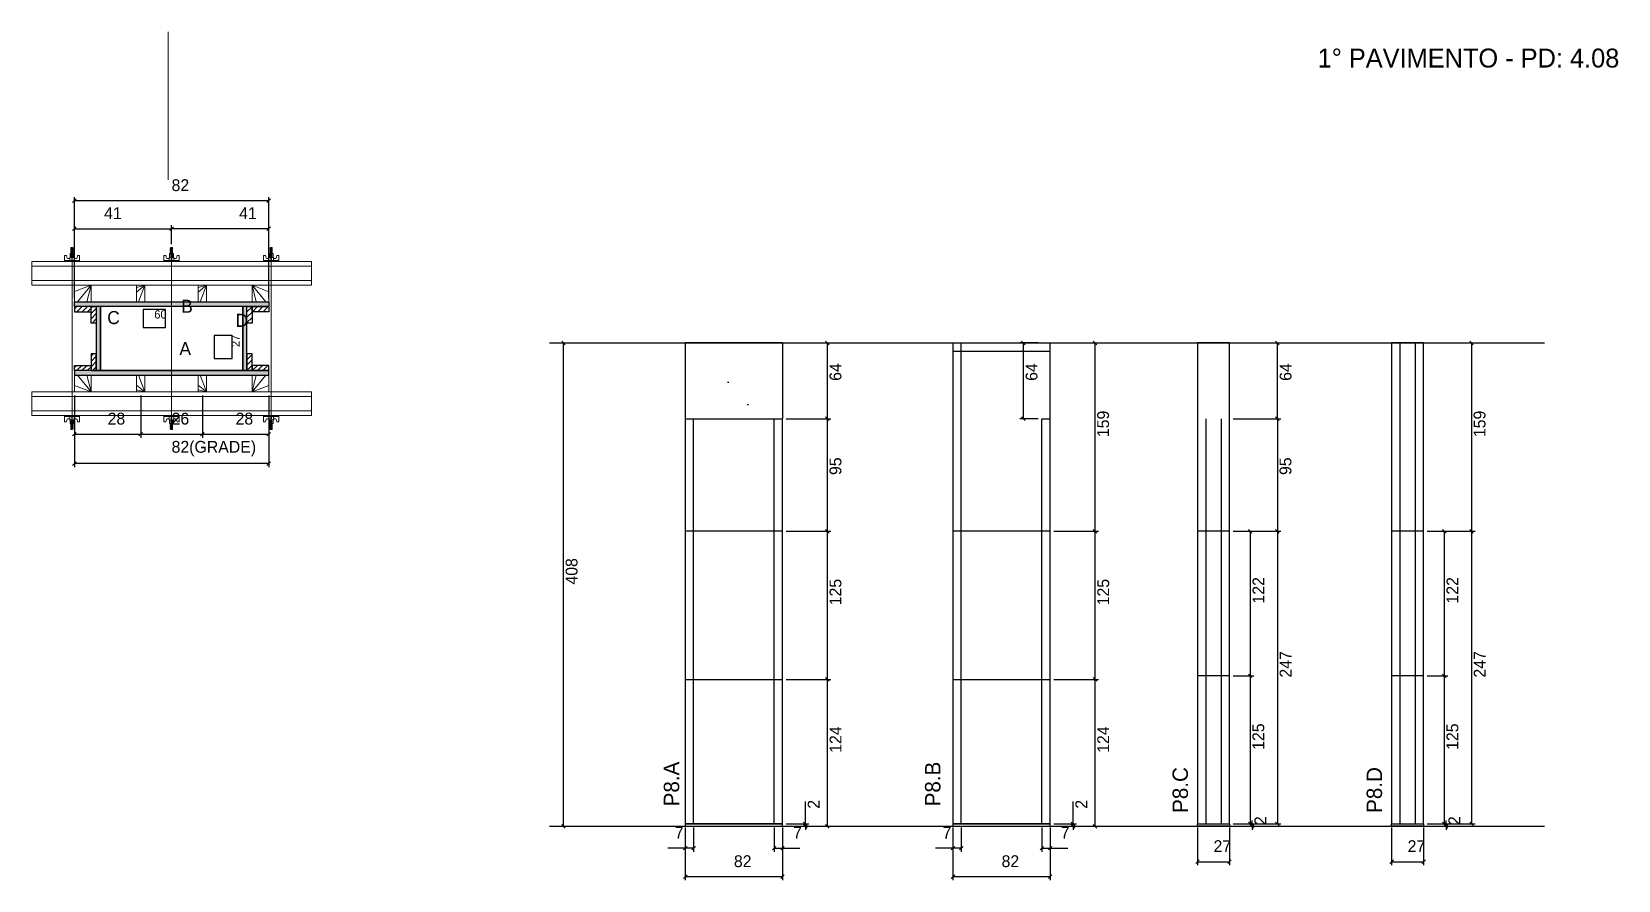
# Model space of a CAD drawing. Header units: metres. Extents: x 3122 to 4461, y 12060 to 12777.
import ezdxf

# ---------------------------------------------------------------- set-up
doc = ezdxf.new("R2010")
doc.units = ezdxf.units.M
for name, color, linetype in [('CHAPA', 7, 'Continuous'), ('COTA', 7, 'Continuous'), ('Hachura', 7, 'Continuous'), ('Madeira', 7, 'Continuous'), ('NOMENCLATURA', 7, 'Continuous'), ('Nível', 7, 'Continuous'), ('Painéis', 7, 'Continuous'), ('Perfil Metálico', 7, 'Continuous'), ('SARR_2.2x7', 7, 'Continuous'), ('SARRAFO', 7, 'Continuous'), ('Texto Seção', 7, 'Continuous'), ('TEXTO_GERAL', 7, 'Continuous')]:
    doc.layers.add(name, color=color, linetype=linetype)

msp = doc.modelspace()

# ---------------------------------------------------------------- hatches: boundary and pattern name
at = {"layer": 'COTA'}
h = msp.add_hatch(dxfattribs=at)
h.set_pattern_fill('AR-CONC')
h.paths.add_polyline_path([(3673.8, 12513.8), (3673.8, 12449.8), (3755.8, 12449.8), (3755.8, 12513.8), (3673.8, 12513.8)])
h = msp.add_hatch(dxfattribs=at)
h.set_pattern_fill('AR-CONC')
h.paths.add_polyline_path([(4106.1, 12449.8), (4133.1, 12449.8), (4133.1, 12513.8), (4106.1, 12513.8), (4106.1, 12449.8)])
at = {"layer": 'Hachura'}
h = msp.add_hatch(color=7, dxfattribs=at)
h.dxf.hatch_style = 1
h.paths.add_polyline_path([(3158.2, 12544.5), (3158.2, 12548.5), (3322.2, 12548.5), (3322.2, 12544.5), (3158.2, 12544.5)])
h = msp.add_hatch(color=7, dxfattribs=at)
h.dxf.hatch_style = 1
h.paths.add_polyline_path([(3158.2, 12544.5), (3158.2, 12548.5), (3322.2, 12548.5), (3322.2, 12544.5), (3158.2, 12544.5)])
h = msp.add_hatch(dxfattribs=at)
h.set_pattern_fill('ANSI31')
h.paths.add_polyline_path([(3172.2, 12544.5), (3172.2, 12540.1), (3158.2, 12540.1), (3158.2, 12544.5), (3172.2, 12544.5)])
h = msp.add_hatch(dxfattribs=at)
h.set_pattern_fill('ANSI31')
h.paths.add_polyline_path([(3176.6, 12544.5), (3172.2, 12544.5), (3172.2, 12530.5), (3176.6, 12530.5), (3176.6, 12544.5)])
h = msp.add_hatch(color=7, dxfattribs=at)
h.dxf.hatch_style = 1
h.paths.add_polyline_path([(3180.2, 12544.5), (3176.6, 12544.5), (3176.6, 12490.5), (3180.2, 12490.5), (3180.2, 12544.5)])
h = msp.add_hatch(color=7, dxfattribs=at)
h.dxf.hatch_style = 1
h.paths.add_polyline_path([(3180.2, 12544.5), (3176.6, 12544.5), (3176.6, 12490.5), (3180.2, 12490.5), (3180.2, 12544.5)])
h = msp.add_hatch(color=7, dxfattribs=at)
h.dxf.hatch_style = 1
h.paths.add_polyline_path([(3303.8, 12544.5), (3300.2, 12544.5), (3300.2, 12490.5), (3303.8, 12490.5), (3303.8, 12544.5)])
h = msp.add_hatch(color=7, dxfattribs=at)
h.dxf.hatch_style = 1
h.paths.add_polyline_path([(3303.8, 12544.5), (3300.2, 12544.5), (3300.2, 12490.5), (3303.8, 12490.5), (3303.8, 12544.5)])
h = msp.add_hatch(dxfattribs=at)
h.set_pattern_fill('ANSI31')
h.paths.add_polyline_path([(3308.2, 12544.5), (3303.8, 12544.5), (3303.8, 12530.5), (3308.2, 12530.5), (3308.2, 12544.5)])
h = msp.add_hatch(dxfattribs=at)
h.set_pattern_fill('ANSI31')
h.paths.add_polyline_path([(3308.2, 12544.5), (3308.2, 12540.1), (3322.2, 12540.1), (3322.2, 12544.5), (3308.2, 12544.5)])
h = msp.add_hatch(dxfattribs=at)
h.set_pattern_fill('ANSI31')
h.paths.add_polyline_path([(3172.2, 12490.5), (3172.2, 12494.9), (3158.2, 12494.9), (3158.2, 12490.5), (3172.2, 12490.5)])
h = msp.add_hatch(dxfattribs=at)
h.set_pattern_fill('ANSI31')
h.paths.add_polyline_path([(3176.6, 12490.5), (3172.2, 12490.5), (3172.2, 12504.5), (3176.6, 12504.5), (3176.6, 12490.5)])
h = msp.add_hatch(dxfattribs=at)
h.set_pattern_fill('ANSI31')
h.paths.add_polyline_path([(3308.2, 12490.5), (3303.8, 12490.5), (3303.8, 12504.5), (3308.2, 12504.5), (3308.2, 12490.5)])
h = msp.add_hatch(dxfattribs=at)
h.set_pattern_fill('ANSI31')
h.paths.add_polyline_path([(3308.2, 12490.5), (3308.2, 12494.9), (3322.2, 12494.9), (3322.2, 12490.5), (3308.2, 12490.5)])
h = msp.add_hatch(color=7, dxfattribs=at)
h.dxf.hatch_style = 1
h.paths.add_polyline_path([(3158.2, 12490.5), (3158.2, 12486.5), (3322.2, 12486.5), (3322.2, 12490.5), (3158.2, 12490.5)])
h = msp.add_hatch(color=7, dxfattribs=at)
h.dxf.hatch_style = 1
h.paths.add_polyline_path([(3158.2, 12490.5), (3158.2, 12486.5), (3322.2, 12486.5), (3322.2, 12490.5), (3158.2, 12490.5)])

# ---------------------------------------------------------------- linework, layer by layer
at = {"layer": 'CHAPA', "color": 1, "lineweight": 25}
for points in [[(3158.2, 12544.5), (3158.2, 12548.5), (3322.2, 12548.5), (3322.2, 12544.5)], [(3158.2, 12544.5), (3158.2, 12548.5), (3322.2, 12548.5), (3322.2, 12544.5)], [(3180.2, 12544.5), (3176.6, 12544.5), (3176.6, 12490.5), (3180.2, 12490.5)], [(3180.2, 12544.5), (3176.6, 12544.5), (3176.6, 12490.5), (3180.2, 12490.5)], [(3303.8, 12544.5), (3300.2, 12544.5), (3300.2, 12490.5), (3303.8, 12490.5)], [(3303.8, 12544.5), (3300.2, 12544.5), (3300.2, 12490.5), (3303.8, 12490.5)], [(3158.2, 12490.5), (3158.2, 12486.5), (3322.2, 12486.5), (3322.2, 12490.5)], [(3158.2, 12490.5), (3158.2, 12486.5), (3322.2, 12486.5), (3322.2, 12490.5)]]:
    msp.add_lwpolyline(points, close=True, dxfattribs=at)
at = {"layer": 'COTA', "color": 0, "lineweight": 25}
for p, q in [((3159.7, 12635.4), (3156.7, 12632.4)), ((3320.7, 12632.4), (3323.7, 12635.4)), ((3159.7, 12611.7), (3156.7, 12608.7)), ((3241.7, 12611.7), (3238.7, 12608.7)), ((3238.7, 12608.7), (3241.7, 12611.7)), ((3320.7, 12608.7), (3323.7, 12611.7)), ((3572.5, 12512.3), (3569.5, 12515.3)), ((3795.2, 12512.3), (3792.2, 12515.3)), ((3960.6, 12512.3), (3957.6, 12515.3)), ((4021.1, 12512.3), (4018.1, 12515.3)), ((4175, 12512.3), (4172, 12515.3)), ((4338.8, 12512.3), (4335.8, 12515.3)), ((3792.2, 12451.3), (3795.2, 12448.3)), ((3795.2, 12448.3), (3792.2, 12451.3)), ((3957.6, 12451.3), (3960.6, 12448.3)), ((4172, 12451.3), (4175, 12448.3)), ((4175, 12448.3), (4172, 12451.3)), ((3159.7, 12438.3), (3156.7, 12435.3)), ((3212.7, 12435.3), (3215.7, 12438.3)), ((3215.7, 12438.3), (3212.7, 12435.3)), ((3264.7, 12435.3), (3267.7, 12438.3)), ((3267.7, 12438.3), (3264.7, 12435.3)), ((3320.7, 12435.3), (3323.7, 12438.3)), ((3159.7, 12413.4), (3156.7, 12410.4)), ((3320.7, 12410.4), (3323.7, 12413.4)), ((3795.2, 12353.3), (3792.2, 12356.3)), ((3792.2, 12356.3), (3795.2, 12353.3)), ((4021.1, 12353.3), (4018.1, 12356.3)), ((4018.1, 12356.3), (4021.1, 12353.3)), ((4152, 12353.3), (4149, 12356.3)), ((4172, 12356.3), (4175, 12353.3)), ((4175, 12353.3), (4172, 12356.3)), ((4315.8, 12353.3), (4312.8, 12356.3)), ((4335.8, 12356.3), (4338.8, 12353.3)), ((4338.8, 12353.3), (4335.8, 12356.3)), ((3792.2, 12231.3), (3795.2, 12228.3)), ((3795.2, 12228.3), (3792.2, 12231.3)), ((4018.1, 12231.3), (4021.1, 12228.3)), ((4021.1, 12228.3), (4018.1, 12231.3)), ((4149, 12234.3), (4152, 12231.3)), ((4152, 12231.3), (4149, 12234.3)), ((4312.8, 12234.3), (4315.8, 12231.3)), ((4315.8, 12231.3), (4312.8, 12234.3)), ((3569.5, 12107.3), (3572.5, 12104.3)), ((3773.6, 12109.3), (3776.6, 12106.3)), ((3776.6, 12104.3), (3773.6, 12107.3)), ((3792.2, 12107.3), (3795.2, 12104.3)), ((3999.5, 12109.3), (4002.5, 12106.3)), ((4002.5, 12104.3), (3999.5, 12107.3)), ((4018.1, 12107.3), (4021.1, 12104.3)), ((4149, 12109.3), (4152, 12106.3)), ((4150.6, 12109.3), (4153.6, 12106.3)), ((4153.6, 12104.3), (4150.6, 12107.3)), ((4172, 12109.3), (4175, 12106.3)), ((4312.8, 12109.3), (4315.8, 12106.3)), ((4314.3, 12109.3), (4317.3, 12106.3)), ((4317.3, 12104.3), (4314.3, 12107.3)), ((4335.8, 12109.3), (4338.8, 12106.3)), ((3675.3, 12088.8), (3672.3, 12085.8)), ((3679.3, 12085.8), (3682.3, 12088.8)), ((3750.3, 12088.8), (3747.3, 12085.8)), ((3754.3, 12085.8), (3757.3, 12088.8)), ((3901.2, 12088.8), (3898.2, 12085.8)), ((3905.2, 12085.8), (3908.2, 12088.8)), ((3976.2, 12088.8), (3973.2, 12085.8)), ((3980.2, 12085.8), (3983.2, 12088.8)), ((3675.3, 12064.7), (3672.3, 12061.7)), ((3754.3, 12061.7), (3757.3, 12064.7)), ((3901.2, 12064.7), (3898.2, 12061.7)), ((3980.2, 12061.7), (3983.2, 12064.7)), ((4107.6, 12077.4), (4104.6, 12074.4)), ((4131.6, 12074.4), (4134.6, 12077.4)), ((4271.4, 12077.4), (4268.4, 12074.4)), ((4295.4, 12074.4), (4298.4, 12077.4))]:
    msp.add_line(p, q, dxfattribs=at)
at = {"layer": 'COTA', "color": 241, "lineweight": 25}
for p, q in [((3158.2, 12551.5), (3158.2, 12636.9)), ((3322.2, 12633.9), (3158.2, 12633.9)), ((3322.2, 12551.5), (3322.2, 12636.9)), ((3158.2, 12585.5), (3158.2, 12613.2)), ((3158.2, 12610.2), (3240.2, 12610.2)), ((3240.2, 12597.3), (3240.2, 12613.2)), ((3240.2, 12597.3), (3240.2, 12613.2)), ((3322.2, 12610.2), (3240.2, 12610.2)), ((3322.2, 12585.5), (3322.2, 12613.2)), ((3755.8, 12513.8), (3673.8, 12513.8)), ((3158.2, 12469.5), (3158.2, 12408.9)), ((3158.2, 12469.5), (3158.2, 12433.8)), ((3214.2, 12469.5), (3214.2, 12433.8)), ((3214.2, 12469.5), (3214.2, 12433.8)), ((3266.2, 12469.5), (3266.2, 12433.8)), ((3266.2, 12469.5), (3266.2, 12433.8)), ((3322.2, 12469.5), (3322.2, 12408.9)), ((3322.2, 12469.5), (3322.2, 12433.8)), ((3158.2, 12436.8), (3214.2, 12436.8)), ((3214.2, 12436.8), (3266.2, 12436.8)), ((3266.2, 12436.8), (3322.2, 12436.8)), ((3322.2, 12411.9), (3158.2, 12411.9))]:
    msp.add_line(p, q, dxfattribs=at)
at = {"layer": 'COTA', "color": 180, "lineweight": 25}
for p, q in [((3235.1, 12541.9), (3216.1, 12541.9)), ((3216.1, 12541.9), (3216.1, 12526.9)), ((3235.1, 12526.9), (3235.1, 12541.9)), ((3216.1, 12526.9), (3235.1, 12526.9)), ((3291.2, 12520), (3276.2, 12520)), ((3276.2, 12520), (3276.2, 12500.7)), ((3291.2, 12500.7), (3291.2, 12520)), ((3276.2, 12500.7), (3291.2, 12500.7))]:
    msp.add_line(p, q, dxfattribs=at)
at = {"layer": 'COTA', "color": 4, "lineweight": 25}
for p, q in [((3562.1, 12513.8), (3574, 12513.8)), ((3571, 12105.8), (3571, 12513.8)), ((3758.8, 12513.8), (3796.7, 12513.8)), ((3793.7, 12449.8), (3793.7, 12513.8)), ((3971.7, 12513.8), (3956.1, 12513.8)), ((3959.1, 12449.8), (3959.1, 12513.8)), ((3984.7, 12513.8), (4022.6, 12513.8)), ((4019.6, 12354.8), (4019.6, 12513.8)), ((4136.1, 12513.8), (4176.5, 12513.8)), ((4173.5, 12449.8), (4173.5, 12513.8)), ((4299.9, 12513.8), (4340.3, 12513.8)), ((4337.3, 12513.8), (4337.3, 12354.8)), ((3758.8, 12449.8), (3796.7, 12449.8)), ((3758.8, 12449.8), (3796.7, 12449.8)), ((3793.7, 12354.8), (3793.7, 12449.8)), ((3971.7, 12449.8), (3956.1, 12449.8)), ((4136.1, 12449.8), (4176.5, 12449.8)), ((4136.1, 12449.8), (4176.5, 12449.8)), ((4173.5, 12449.8), (4173.5, 12354.8)), ((3758.8, 12354.8), (3796.7, 12354.8)), ((3758.8, 12354.8), (3796.7, 12354.8)), ((3793.7, 12229.8), (3793.7, 12354.8)), ((3984.7, 12354.8), (4022.6, 12354.8)), ((3984.7, 12354.8), (4022.6, 12354.8)), ((4019.6, 12229.8), (4019.6, 12354.8)), ((4136.1, 12354.8), (4176.5, 12354.8)), ((4136.1, 12354.8), (4176.5, 12354.8)), ((4136.1, 12354.8), (4153.5, 12354.8)), ((4150.5, 12354.8), (4150.5, 12232.8)), ((4173.5, 12354.8), (4173.5, 12107.8)), ((4299.9, 12354.8), (4340.3, 12354.8)), ((4299.9, 12354.8), (4340.3, 12354.8)), ((4299.9, 12354.8), (4317.3, 12354.8)), ((4314.3, 12354.8), (4314.3, 12232.8)), ((4337.3, 12354.8), (4337.3, 12107.8)), ((3758.8, 12229.8), (3796.7, 12229.8)), ((3758.8, 12229.8), (3796.7, 12229.8)), ((3793.7, 12105.8), (3793.7, 12229.8)), ((3984.7, 12229.8), (4022.6, 12229.8)), ((3984.7, 12229.8), (4022.6, 12229.8)), ((4019.6, 12105.8), (4019.6, 12229.8)), ((4136.1, 12232.8), (4153.5, 12232.8)), ((4136.1, 12232.8), (4153.5, 12232.8)), ((4150.5, 12232.8), (4150.5, 12107.8)), ((4299.9, 12232.8), (4317.3, 12232.8)), ((4299.9, 12232.8), (4317.3, 12232.8)), ((4314.3, 12232.8), (4314.3, 12107.8)), ((3775.1, 12107.8), (3775.1, 12126.6)), ((4001, 12107.8), (4001, 12126.6)), ((3562.1, 12105.8), (3574, 12105.8)), ((3673.8, 12104.8), (3673.8, 12060.2)), ((3680.8, 12104.8), (3680.8, 12084.3)), ((3748.8, 12104.8), (3748.8, 12084.3)), ((3755.8, 12104.8), (3755.8, 12060.2)), ((3758.8, 12107.8), (3778.1, 12107.8)), ((3758.8, 12105.8), (3778.1, 12105.8)), ((3758.8, 12105.8), (3796.7, 12105.8)), ((3775.1, 12105.8), (3775.1, 12107.8)), ((3775.1, 12105.8), (3775.1, 12102.8)), ((3899.7, 12104.8), (3899.7, 12060.2)), ((3906.7, 12104.8), (3906.7, 12084.3)), ((3974.7, 12104.8), (3974.7, 12084.3)), ((3981.7, 12104.8), (3981.7, 12060.2)), ((3984.7, 12107.8), (4004, 12107.8)), ((3984.7, 12105.8), (4004, 12105.8)), ((3984.7, 12105.8), (4022.6, 12105.8)), ((4001, 12105.8), (4001, 12107.8)), ((4001, 12105.8), (4001, 12102.8)), ((4106.1, 12104.8), (4106.1, 12072.9)), ((4133.1, 12104.8), (4133.1, 12072.9)), ((4136.1, 12107.8), (4155.1, 12107.8)), ((4136.1, 12107.8), (4176.5, 12107.8)), ((4136.1, 12107.8), (4153.5, 12107.8)), ((4136.1, 12105.8), (4155.1, 12105.8)), ((4152.1, 12107.8), (4152.1, 12110.8)), ((4152.1, 12105.8), (4152.1, 12107.8)), ((4152.1, 12105.8), (4152.1, 12102.8)), ((4269.9, 12104.8), (4269.9, 12072.9)), ((4296.9, 12104.8), (4296.9, 12072.9)), ((4299.9, 12107.8), (4318.8, 12107.8)), ((4299.9, 12107.8), (4340.3, 12107.8)), ((4299.9, 12107.8), (4317.3, 12107.8)), ((4299.9, 12105.8), (4318.8, 12105.8)), ((4315.8, 12107.8), (4315.8, 12110.8)), ((4315.8, 12105.8), (4315.8, 12107.8)), ((4315.8, 12105.8), (4315.8, 12102.8)), ((3673.8, 12102.8), (3673.8, 12084.3)), ((3755.8, 12102.8), (3755.8, 12084.3)), ((3899.7, 12102.8), (3899.7, 12084.3)), ((3981.7, 12102.8), (3981.7, 12084.3)), ((3673.8, 12087.3), (3659.1, 12087.3)), ((3680.8, 12087.3), (3673.8, 12087.3)), ((3748.8, 12087.3), (3755.8, 12087.3)), ((3755.8, 12087.3), (3770.5, 12087.3)), ((3899.7, 12087.3), (3885, 12087.3)), ((3906.7, 12087.3), (3899.7, 12087.3)), ((3974.7, 12087.3), (3981.7, 12087.3)), ((3981.7, 12087.3), (3996.5, 12087.3)), ((4106.1, 12075.9), (4133.1, 12075.9)), ((4269.9, 12075.9), (4296.9, 12075.9)), ((3755.8, 12063.2), (3673.8, 12063.2)), ((3981.7, 12063.2), (3899.7, 12063.2))]:
    msp.add_line(p, q, dxfattribs=at)
at = {"layer": 'COTA', "color": 241, "lineweight": 25}
msp.add_lwpolyline([(4133.1, 12449.8), (4133.1, 12513.8), (4106.1, 12513.8), (4106.1, 12449.8)], dxfattribs=at)
at = {"layer": 'Hachura', "color": 0, "lineweight": 9}
for p, q in [((3149.7, 12582.5), (3149.7, 12587.6)), ((3149.7, 12587.6), (3151.4, 12587.6)), ((3151.4, 12587.6), (3152, 12585.4)), ((3157.8, 12589.2), (3154.5, 12589.2)), ((3154.5, 12589.2), (3154.5, 12586)), ((3157.8, 12589.1), (3154.5, 12589.1)), ((3157.2, 12592.2), (3155, 12593.3)), ((3157.2, 12591.1), (3155, 12592.1)), ((3157.2, 12589.9), (3155, 12591)), ((3156.3, 12589.2), (3155, 12589.8)), ((3155.1, 12594), (3155.5, 12594.3)), ((3155.1, 12593.6), (3155.1, 12594)), ((3157.1, 12594), (3155.1, 12594)), ((3155.1, 12593.6), (3157.1, 12592.7)), ((3155.1, 12593.6), (3157.1, 12592.7)), ((3155.1, 12593.5), (3157.2, 12592.5)), ((3155.1, 12592.5), (3155.1, 12593.1)), ((3157.1, 12592.1), (3155.1, 12593.1)), ((3155.1, 12592.5), (3157.1, 12591.5)), ((3155.1, 12592.4), (3157.2, 12591.3)), ((3155.1, 12591.3), (3155.1, 12592)), ((3157.1, 12591), (3155.1, 12592)), ((3155.1, 12591.7), (3155.1, 12592)), ((3155.1, 12591.3), (3157.1, 12590.3)), ((3155.1, 12591.2), (3157.2, 12590.1)), ((3155.1, 12590.1), (3155.1, 12590.8)), ((3157.1, 12589.8), (3155.1, 12590.8)), ((3155.1, 12590.1), (3157.1, 12589.2)), ((3156, 12589.2), (3155.1, 12589.6)), ((3155.1, 12589.2), (3155.1, 12589.6)), ((3155.5, 12594.3), (3156.7, 12594.3)), ((3155.5, 12589.2), (3155.5, 12586)), ((3157.1, 12593.3), (3155.8, 12594)), ((3157.2, 12593.4), (3156, 12594)), ((3156.6, 12594), (3157.2, 12593.6)), ((3157.1, 12594), (3156.7, 12594.3)), ((3156.8, 12594), (3157.1, 12593.8)), ((3157.1, 12593.3), (3157.1, 12592.7)), ((3157.1, 12591.5), (3157.1, 12592.1)), ((3157.1, 12590.8), (3157.1, 12591)), ((3157.1, 12590.8), (3157.1, 12590.3)), ((3157.1, 12589.8), (3157.1, 12589.2)), ((3157.1, 12589.2), (3157.1, 12586)), ((3157.8, 12586), (3157.8, 12589.2)), ((3160.9, 12587.6), (3160.4, 12585.4)), ((3162.6, 12587.6), (3160.9, 12587.6)), ((3162.6, 12583.4), (3162.6, 12587.6)), ((3233.7, 12582.5), (3233.7, 12587.6)), ((3233.7, 12587.6), (3235.4, 12587.6)), ((3235.4, 12587.6), (3236, 12585.4)), ((3241.8, 12589.2), (3238.5, 12589.2)), ((3238.5, 12589.2), (3238.5, 12586)), ((3241.8, 12589.1), (3238.5, 12589.1)), ((3241.2, 12592.2), (3239, 12593.3)), ((3241.2, 12591.1), (3239, 12592.1)), ((3241.2, 12589.9), (3239, 12591)), ((3240.3, 12589.2), (3239, 12589.8)), ((3239.1, 12594), (3239.5, 12594.3)), ((3239.1, 12593.6), (3239.1, 12594)), ((3241.1, 12594), (3239.1, 12594)), ((3239.1, 12593.6), (3241.1, 12592.7)), ((3239.1, 12593.6), (3241.1, 12592.7)), ((3239.1, 12593.5), (3241.2, 12592.5)), ((3239.1, 12592.5), (3239.1, 12593.1)), ((3241.1, 12592.1), (3239.1, 12593.1)), ((3239.1, 12592.5), (3241.1, 12591.5)), ((3239.1, 12592.4), (3241.2, 12591.3)), ((3239.1, 12591.3), (3239.1, 12592)), ((3241.1, 12591), (3239.1, 12592)), ((3239.1, 12591.7), (3239.1, 12592)), ((3239.1, 12591.3), (3241.1, 12590.3)), ((3239.1, 12591.2), (3241.2, 12590.1)), ((3239.1, 12590.1), (3239.1, 12590.8)), ((3241.1, 12589.8), (3239.1, 12590.8)), ((3239.1, 12590.1), (3241.1, 12589.2)), ((3240, 12589.2), (3239.1, 12589.6)), ((3239.1, 12589.2), (3239.1, 12589.6)), ((3239.5, 12594.3), (3240.7, 12594.3)), ((3239.5, 12589.2), (3239.5, 12586)), ((3241.1, 12593.3), (3239.8, 12594)), ((3241.2, 12593.4), (3240, 12594)), ((3240.6, 12594), (3241.2, 12593.6)), ((3241.1, 12594), (3240.7, 12594.3)), ((3240.8, 12594), (3241.1, 12593.8)), ((3241.1, 12593.3), (3241.1, 12592.7)), ((3241.1, 12591.5), (3241.1, 12592.1)), ((3241.1, 12590.8), (3241.1, 12591)), ((3241.1, 12590.8), (3241.1, 12590.3)), ((3241.1, 12589.8), (3241.1, 12589.2)), ((3241.1, 12589.2), (3241.1, 12586)), ((3241.8, 12586), (3241.8, 12589.2)), ((3244.9, 12587.6), (3244.4, 12585.4)), ((3246.6, 12587.6), (3244.9, 12587.6)), ((3246.6, 12583.4), (3246.6, 12587.6)), ((3317.7, 12583.4), (3317.7, 12587.6)), ((3317.7, 12587.6), (3319.4, 12587.6)), ((3319.4, 12587.6), (3320, 12585.4)), ((3322.5, 12589.2), (3325.9, 12589.2)), ((3322.5, 12586), (3322.5, 12589.2)), ((3322.5, 12589.1), (3325.9, 12589.1)), ((3323.8, 12594), (3323.1, 12593.6)), ((3325.3, 12593.5), (3323.1, 12592.5)), ((3325.3, 12592.4), (3323.1, 12591.3)), ((3325.3, 12591.2), (3323.1, 12590.1)), ((3323.2, 12593.4), (3324.3, 12594)), ((3323.2, 12592.2), (3325.3, 12593.3)), ((3323.2, 12591.1), (3325.3, 12592.1)), ((3323.2, 12589.9), (3325.3, 12591)), ((3323.3, 12594), (3323.6, 12594.3)), ((3323.5, 12594), (3323.3, 12593.8)), ((3323.3, 12593.3), (3324.6, 12594)), ((3323.3, 12594), (3325.2, 12594)), ((3325.2, 12593.6), (3323.3, 12592.7)), ((3325.2, 12593.6), (3323.3, 12592.7)), ((3323.3, 12593.3), (3323.3, 12592.7)), ((3323.3, 12592.1), (3325.2, 12593.1)), ((3325.2, 12592.5), (3323.3, 12591.5)), ((3323.3, 12591.5), (3323.3, 12592.1)), ((3323.3, 12591), (3325.2, 12592)), ((3325.2, 12591.3), (3323.3, 12590.3)), ((3323.3, 12590.8), (3323.3, 12591)), ((3323.3, 12590.8), (3323.3, 12590.3)), ((3323.3, 12589.8), (3325.2, 12590.8)), ((3325.2, 12590.1), (3323.3, 12589.2)), ((3323.3, 12589.8), (3323.3, 12589.2)), ((3323.3, 12589.2), (3323.3, 12586)), ((3324.9, 12594.3), (3323.6, 12594.3)), ((3324, 12589.2), (3325.3, 12589.8)), ((3324.3, 12589.2), (3325.2, 12589.6)), ((3324.8, 12589.2), (3324.8, 12586)), ((3325.2, 12594), (3324.9, 12594.3)), ((3325.2, 12593.6), (3325.2, 12594)), ((3325.2, 12592.5), (3325.2, 12593.1)), ((3325.2, 12591.3), (3325.2, 12592)), ((3325.2, 12591.7), (3325.2, 12592)), ((3325.2, 12590.1), (3325.2, 12590.8)), ((3325.2, 12589.2), (3325.2, 12589.6)), ((3325.9, 12589.2), (3325.9, 12586)), ((3328.9, 12587.6), (3328.4, 12585.4)), ((3330.6, 12587.6), (3328.9, 12587.6)), ((3330.6, 12582.5), (3330.6, 12587.6)), ((3149.7, 12583.4), (3162.6, 12583.4)), ((3149.7, 12583.4), (3154.9, 12583.4)), ((3162.6, 12582.5), (3149.7, 12582.5)), ((3149.9, 12583.4), (3149.9, 12582.5)), ((3150.1, 12583.4), (3150.1, 12582.5)), ((3150.4, 12583.4), (3150.4, 12582.5)), ((3150.9, 12583.4), (3150.9, 12582.5)), ((3151.7, 12583.4), (3151.7, 12582.5)), ((3152.3, 12585.2), (3154.2, 12585.2)), ((3153.1, 12583.4), (3153.1, 12582.5)), ((3161.7, 12582.5), (3153.9, 12582.5)), ((3154.2, 12586), (3158.1, 12586)), ((3154.2, 12583.4), (3154.2, 12586)), ((3156.2, 12583.4), (3154.2, 12583.4)), ((3154.9, 12583.4), (3155.5, 12583.4)), ((3155.2, 12583.1), (3155.2, 12583.3)), ((3155.2, 12582.6), (3155.2, 12583.1)), ((3155.9, 12583.4), (3155.9, 12585.4)), ((3156.2, 12583.4), (3156.2, 12582.5)), ((3156.4, 12585.4), (3156.4, 12583.4)), ((3157.1, 12583.2), (3157.1, 12582.8)), ((3158.1, 12586), (3157.8, 12586)), ((3158.1, 12586), (3157.8, 12586)), ((3158.1, 12586), (3158.1, 12583.4)), ((3160, 12585.2), (3158.1, 12585.2)), ((3159.2, 12583.4), (3159.2, 12582.5)), ((3160.6, 12583.4), (3160.6, 12582.5)), ((3161.5, 12583.4), (3161.5, 12582.5)), ((3161.9, 12583.4), (3161.9, 12582.5)), ((3162.3, 12583.4), (3162.3, 12582.5)), ((3162.5, 12583.4), (3162.5, 12582.5)), ((3162.6, 12583.4), (3162.6, 12582.5)), ((3233.7, 12583.4), (3246.6, 12583.4)), ((3233.7, 12583.4), (3238.9, 12583.4)), ((3246.6, 12582.5), (3233.7, 12582.5)), ((3233.9, 12583.4), (3233.9, 12582.5)), ((3234.1, 12583.4), (3234.1, 12582.5)), ((3234.4, 12583.4), (3234.4, 12582.5)), ((3234.9, 12583.4), (3234.9, 12582.5)), ((3235.7, 12583.4), (3235.7, 12582.5)), ((3236.3, 12585.2), (3238.2, 12585.2)), ((3237.1, 12583.4), (3237.1, 12582.5)), ((3245.7, 12582.5), (3237.9, 12582.5)), ((3238.2, 12586), (3242.1, 12586)), ((3238.2, 12583.4), (3238.2, 12586)), ((3240.2, 12583.4), (3238.2, 12583.4)), ((3238.9, 12583.4), (3239.5, 12583.4)), ((3239.2, 12583.1), (3239.2, 12583.3)), ((3239.2, 12582.6), (3239.2, 12583.1)), ((3239.9, 12583.4), (3239.9, 12585.4)), ((3240.2, 12583.4), (3240.2, 12582.5)), ((3240.4, 12585.4), (3240.4, 12583.4)), ((3241.1, 12583.2), (3241.1, 12582.8)), ((3242.1, 12586), (3241.8, 12586)), ((3242.1, 12586), (3241.8, 12586)), ((3242.1, 12586), (3242.1, 12583.4)), ((3244, 12585.2), (3242.1, 12585.2)), ((3243.2, 12583.4), (3243.2, 12582.5)), ((3244.6, 12583.4), (3244.6, 12582.5)), ((3245.5, 12583.4), (3245.5, 12582.5)), ((3245.9, 12583.4), (3245.9, 12582.5)), ((3246.3, 12583.4), (3246.3, 12582.5)), ((3246.5, 12583.4), (3246.5, 12582.5)), ((3246.6, 12583.4), (3246.6, 12582.5)), ((3330.6, 12583.4), (3317.7, 12583.4)), ((3317.7, 12583.4), (3317.7, 12582.5)), ((3317.7, 12582.5), (3330.6, 12582.5)), ((3317.9, 12583.4), (3317.9, 12582.5)), ((3318.1, 12583.4), (3318.1, 12582.5)), ((3318.4, 12583.4), (3318.4, 12582.5)), ((3318.7, 12582.5), (3326.5, 12582.5)), ((3318.9, 12583.4), (3318.9, 12582.5)), ((3319.7, 12583.4), (3319.7, 12582.5)), ((3320.3, 12585.2), (3322.2, 12585.2)), ((3321.1, 12583.4), (3321.1, 12582.5)), ((3326.1, 12586), (3322.2, 12586)), ((3322.2, 12586), (3322.2, 12583.4)), ((3322.2, 12586), (3322.5, 12586)), ((3322.2, 12586), (3322.5, 12586)), ((3323.2, 12583.2), (3323.2, 12582.8)), ((3324, 12585.4), (3324, 12583.4)), ((3324.2, 12583.4), (3326.1, 12583.4)), ((3324.2, 12583.4), (3324.2, 12582.5)), ((3324.5, 12583.4), (3324.5, 12585.4)), ((3325.5, 12583.4), (3324.8, 12583.4)), ((3325.1, 12583.1), (3325.1, 12583.3)), ((3325.1, 12582.6), (3325.1, 12583.1)), ((3330.6, 12583.4), (3325.5, 12583.4)), ((3326.1, 12583.4), (3326.1, 12586)), ((3328.1, 12585.2), (3326.1, 12585.2)), ((3327.2, 12583.4), (3327.2, 12582.5)), ((3328.6, 12583.4), (3328.6, 12582.5)), ((3329.5, 12583.4), (3329.5, 12582.5)), ((3329.9, 12583.4), (3329.9, 12582.5)), ((3330.3, 12583.4), (3330.3, 12582.5)), ((3330.5, 12583.4), (3330.5, 12582.5)), ((3162.6, 12452.5), (3149.7, 12452.5)), ((3149.7, 12452.5), (3149.7, 12447.3)), ((3149.7, 12451.6), (3162.6, 12451.6)), ((3149.7, 12451.6), (3154.9, 12451.6)), ((3149.7, 12447.3), (3151.4, 12447.3)), ((3149.9, 12451.6), (3149.9, 12452.5)), ((3150.1, 12451.6), (3150.1, 12452.5)), ((3150.4, 12451.6), (3150.4, 12452.5)), ((3150.9, 12451.6), (3150.9, 12452.5)), ((3151.4, 12447.3), (3152, 12449.5)), ((3151.7, 12451.6), (3151.7, 12452.5)), ((3152.3, 12449.8), (3154.2, 12449.8)), ((3153.1, 12451.6), (3153.1, 12452.5)), ((3161.7, 12452.5), (3153.9, 12452.5)), ((3156.2, 12451.6), (3154.2, 12451.6)), ((3154.2, 12451.6), (3154.2, 12449)), ((3154.2, 12449), (3158.1, 12449)), ((3154.5, 12445.8), (3154.5, 12449)), ((3157.8, 12445.8), (3154.5, 12445.8)), ((3157.8, 12445.8), (3154.5, 12445.8)), ((3154.9, 12451.6), (3155.5, 12451.6)), ((3156.3, 12445.8), (3155, 12445.1)), ((3157.2, 12445), (3155, 12444)), ((3157.2, 12443.9), (3155, 12442.8)), ((3157.2, 12442.7), (3155, 12441.6)), ((3155.1, 12444.8), (3157.1, 12445.8)), ((3156, 12445.8), (3155.1, 12445.3)), ((3155.1, 12445.8), (3155.1, 12445.3)), ((3157.1, 12445.1), (3155.1, 12444.2)), ((3155.1, 12444.8), (3155.1, 12444.2)), ((3155.1, 12443.7), (3157.2, 12444.8)), ((3155.1, 12443.6), (3157.1, 12444.6)), ((3157.1, 12444), (3155.1, 12443)), ((3155.1, 12442.6), (3157.2, 12443.7)), ((3155.1, 12443.6), (3155.1, 12443)), ((3155.1, 12442.5), (3157.1, 12443.4)), ((3155.1, 12443.2), (3155.1, 12443)), ((3157.1, 12442.8), (3155.1, 12441.8)), ((3155.1, 12442.5), (3155.1, 12441.8)), ((3155.1, 12441.4), (3157.2, 12442.5)), ((3155.1, 12441.3), (3157.1, 12442.3)), ((3155.1, 12441.3), (3157.1, 12442.3)), ((3155.1, 12441.3), (3155.1, 12441)), ((3155.1, 12441), (3155.5, 12440.7)), ((3157.1, 12441), (3155.1, 12441)), ((3155.2, 12452.3), (3155.2, 12451.9)), ((3155.2, 12451.9), (3155.2, 12451.7)), ((3155.5, 12445.8), (3155.5, 12449)), ((3155.5, 12440.7), (3156.7, 12440.7)), ((3157.1, 12441.6), (3155.8, 12441)), ((3155.9, 12451.6), (3155.9, 12449.6)), ((3157.2, 12441.6), (3156, 12441)), ((3156.2, 12451.6), (3156.2, 12452.5)), ((3156.4, 12449.6), (3156.4, 12451.6)), ((3156.6, 12441), (3157.2, 12441.3)), ((3157.1, 12441), (3156.7, 12440.7)), ((3156.8, 12441), (3157.1, 12441.1)), ((3157.1, 12451.7), (3157.1, 12452.1)), ((3157.1, 12445.8), (3157.1, 12449)), ((3157.1, 12445.1), (3157.1, 12445.8)), ((3157.1, 12444.2), (3157.1, 12444.6)), ((3157.1, 12444.2), (3157.1, 12444)), ((3157.1, 12443.4), (3157.1, 12442.8)), ((3157.1, 12441.6), (3157.1, 12442.3)), ((3157.8, 12449), (3157.8, 12445.8)), ((3158.1, 12449), (3157.8, 12449)), ((3158.1, 12449), (3157.8, 12449)), ((3158.1, 12449), (3158.1, 12451.6)), ((3160, 12449.8), (3158.1, 12449.8)), ((3159.2, 12451.6), (3159.2, 12452.5)), ((3160.9, 12447.3), (3160.4, 12449.5)), ((3160.6, 12451.6), (3160.6, 12452.5)), ((3162.6, 12447.3), (3160.9, 12447.3)), ((3161.5, 12451.6), (3161.5, 12452.5)), ((3161.9, 12451.6), (3161.9, 12452.5)), ((3162.3, 12451.6), (3162.3, 12452.5)), ((3162.5, 12451.6), (3162.5, 12452.5)), ((3162.6, 12451.6), (3162.6, 12452.5)), ((3162.6, 12451.6), (3162.6, 12447.3)), ((3246.6, 12452.5), (3233.7, 12452.5)), ((3233.7, 12452.5), (3233.7, 12447.3)), ((3233.7, 12451.6), (3246.6, 12451.6)), ((3233.7, 12451.6), (3238.9, 12451.6)), ((3233.7, 12447.3), (3235.4, 12447.3)), ((3233.9, 12451.6), (3233.9, 12452.5)), ((3234.1, 12451.6), (3234.1, 12452.5)), ((3234.4, 12451.6), (3234.4, 12452.5)), ((3234.9, 12451.6), (3234.9, 12452.5)), ((3235.4, 12447.3), (3236, 12449.5)), ((3235.7, 12451.6), (3235.7, 12452.5)), ((3236.3, 12449.8), (3238.2, 12449.8)), ((3237.1, 12451.6), (3237.1, 12452.5)), ((3245.7, 12452.5), (3237.9, 12452.5)), ((3240.2, 12451.6), (3238.2, 12451.6)), ((3238.2, 12451.6), (3238.2, 12449)), ((3238.2, 12449), (3242.1, 12449)), ((3238.5, 12445.8), (3238.5, 12449)), ((3241.8, 12445.8), (3238.5, 12445.8)), ((3241.8, 12445.8), (3238.5, 12445.8)), ((3238.9, 12451.6), (3239.5, 12451.6)), ((3240.3, 12445.8), (3239, 12445.1)), ((3241.2, 12445), (3239, 12444)), ((3241.2, 12443.9), (3239, 12442.8)), ((3241.2, 12442.7), (3239, 12441.6)), ((3239.1, 12444.8), (3241.1, 12445.8)), ((3240, 12445.8), (3239.1, 12445.3)), ((3239.1, 12445.8), (3239.1, 12445.3)), ((3241.1, 12445.1), (3239.1, 12444.2)), ((3239.1, 12444.8), (3239.1, 12444.2)), ((3239.1, 12443.7), (3241.2, 12444.8)), ((3239.1, 12443.6), (3241.1, 12444.6)), ((3241.1, 12444), (3239.1, 12443)), ((3239.1, 12442.6), (3241.2, 12443.7)), ((3239.1, 12443.6), (3239.1, 12443)), ((3239.1, 12442.5), (3241.1, 12443.4)), ((3239.1, 12443.2), (3239.1, 12443)), ((3241.1, 12442.8), (3239.1, 12441.8)), ((3239.1, 12442.5), (3239.1, 12441.8)), ((3239.1, 12441.4), (3241.2, 12442.5)), ((3239.1, 12441.3), (3241.1, 12442.3)), ((3239.1, 12441.3), (3241.1, 12442.3)), ((3239.1, 12441.3), (3239.1, 12441)), ((3239.1, 12441), (3239.5, 12440.7)), ((3241.1, 12441), (3239.1, 12441)), ((3239.2, 12452.3), (3239.2, 12451.9)), ((3239.2, 12451.9), (3239.2, 12451.7)), ((3239.5, 12445.8), (3239.5, 12449)), ((3239.5, 12440.7), (3240.7, 12440.7)), ((3241.1, 12441.6), (3239.8, 12441)), ((3239.9, 12451.6), (3239.9, 12449.6)), ((3241.2, 12441.6), (3240, 12441)), ((3240.2, 12451.6), (3240.2, 12452.5)), ((3240.4, 12449.6), (3240.4, 12451.6)), ((3240.6, 12441), (3241.2, 12441.3)), ((3241.1, 12441), (3240.7, 12440.7)), ((3240.8, 12441), (3241.1, 12441.1)), ((3241.1, 12451.7), (3241.1, 12452.1)), ((3241.1, 12445.8), (3241.1, 12449)), ((3241.1, 12445.1), (3241.1, 12445.8)), ((3241.1, 12444.2), (3241.1, 12444.6)), ((3241.1, 12444.2), (3241.1, 12444)), ((3241.1, 12443.4), (3241.1, 12442.8)), ((3241.1, 12441.6), (3241.1, 12442.3)), ((3241.8, 12449), (3241.8, 12445.8)), ((3242.1, 12449), (3241.8, 12449)), ((3242.1, 12449), (3241.8, 12449)), ((3242.1, 12449), (3242.1, 12451.6)), ((3244, 12449.8), (3242.1, 12449.8)), ((3243.2, 12451.6), (3243.2, 12452.5)), ((3244.9, 12447.3), (3244.4, 12449.5)), ((3244.6, 12451.6), (3244.6, 12452.5)), ((3246.6, 12447.3), (3244.9, 12447.3)), ((3245.5, 12451.6), (3245.5, 12452.5)), ((3245.9, 12451.6), (3245.9, 12452.5)), ((3246.3, 12451.6), (3246.3, 12452.5)), ((3246.5, 12451.6), (3246.5, 12452.5)), ((3246.6, 12451.6), (3246.6, 12452.5)), ((3246.6, 12451.6), (3246.6, 12447.3)), ((3317.7, 12452.5), (3330.6, 12452.5)), ((3317.7, 12451.6), (3317.7, 12452.5)), ((3330.6, 12451.6), (3317.7, 12451.6)), ((3317.7, 12451.6), (3317.7, 12447.3)), ((3317.7, 12447.3), (3319.4, 12447.3)), ((3317.9, 12451.6), (3317.9, 12452.5)), ((3318.1, 12451.6), (3318.1, 12452.5)), ((3318.4, 12451.6), (3318.4, 12452.5)), ((3318.7, 12452.5), (3326.5, 12452.5)), ((3318.9, 12451.6), (3318.9, 12452.5)), ((3319.4, 12447.3), (3320, 12449.5)), ((3319.7, 12451.6), (3319.7, 12452.5)), ((3320.3, 12449.8), (3322.2, 12449.8)), ((3321.1, 12451.6), (3321.1, 12452.5)), ((3322.2, 12449), (3322.2, 12451.6)), ((3326.1, 12449), (3322.2, 12449)), ((3322.2, 12449), (3322.5, 12449)), ((3322.2, 12449), (3322.5, 12449)), ((3322.5, 12449), (3322.5, 12445.8)), ((3322.5, 12445.8), (3325.9, 12445.8)), ((3322.5, 12445.8), (3325.9, 12445.8)), ((3325.3, 12443.7), (3323.1, 12444.8)), ((3325.3, 12442.6), (3323.1, 12443.7)), ((3325.3, 12441.4), (3323.1, 12442.5)), ((3323.8, 12441), (3323.1, 12441.3)), ((3323.2, 12451.7), (3323.2, 12452.1)), ((3323.2, 12445), (3325.3, 12444)), ((3323.2, 12443.9), (3325.3, 12442.8)), ((3323.2, 12442.7), (3325.3, 12441.6)), ((3323.2, 12441.6), (3324.3, 12441)), ((3323.3, 12445.8), (3323.3, 12449)), ((3323.3, 12445.1), (3323.3, 12445.8)), ((3325.2, 12444.8), (3323.3, 12445.8)), ((3323.3, 12445.1), (3325.2, 12444.2)), ((3323.3, 12444.2), (3323.3, 12444.6)), ((3325.2, 12443.6), (3323.3, 12444.6)), ((3323.3, 12444.2), (3323.3, 12444)), ((3323.3, 12444), (3325.2, 12443)), ((3323.3, 12443.4), (3323.3, 12442.8)), ((3325.2, 12442.5), (3323.3, 12443.4)), ((3323.3, 12442.8), (3325.2, 12441.8)), ((3325.2, 12441.3), (3323.3, 12442.3)), ((3323.3, 12441.6), (3323.3, 12442.3)), ((3325.2, 12441.3), (3323.3, 12442.3)), ((3323.3, 12441.6), (3324.6, 12441)), ((3323.5, 12441), (3323.3, 12441.1)), ((3323.3, 12441), (3323.6, 12440.7)), ((3323.3, 12441), (3325.2, 12441)), ((3324.9, 12440.7), (3323.6, 12440.7)), ((3324, 12449.6), (3324, 12451.6)), ((3324, 12445.8), (3325.3, 12445.1)), ((3324.2, 12451.6), (3324.2, 12452.5)), ((3324.2, 12451.6), (3326.1, 12451.6)), ((3324.3, 12445.8), (3325.2, 12445.3)), ((3324.5, 12451.6), (3324.5, 12449.6)), ((3325.5, 12451.6), (3324.8, 12451.6)), ((3324.8, 12445.8), (3324.8, 12449)), ((3325.2, 12441), (3324.9, 12440.7)), ((3325.1, 12452.3), (3325.1, 12451.9)), ((3325.1, 12451.9), (3325.1, 12451.7)), ((3325.2, 12445.8), (3325.2, 12445.3)), ((3325.2, 12444.8), (3325.2, 12444.2)), ((3325.2, 12443.6), (3325.2, 12443)), ((3325.2, 12443.2), (3325.2, 12443)), ((3325.2, 12442.5), (3325.2, 12441.8)), ((3325.2, 12441.3), (3325.2, 12441)), ((3330.6, 12451.6), (3325.5, 12451.6)), ((3325.9, 12445.8), (3325.9, 12449)), ((3326.1, 12451.6), (3326.1, 12449)), ((3328.1, 12449.8), (3326.1, 12449.8)), ((3327.2, 12451.6), (3327.2, 12452.5)), ((3328.9, 12447.3), (3328.4, 12449.5)), ((3328.6, 12451.6), (3328.6, 12452.5)), ((3330.6, 12447.3), (3328.9, 12447.3)), ((3329.5, 12451.6), (3329.5, 12452.5)), ((3329.9, 12451.6), (3329.9, 12452.5)), ((3330.3, 12451.6), (3330.3, 12452.5)), ((3330.5, 12451.6), (3330.5, 12452.5)), ((3330.6, 12452.5), (3330.6, 12447.3))]:
    msp.add_line(p, q, dxfattribs=at)
at = {"layer": 'Hachura', "color": 251, "lineweight": 9}
for p, q in [((3156.2, 12593.3), (3156.2, 12445.5)), ((3240.2, 12593.3), (3240.2, 12445.5)), ((3324.2, 12593.3), (3324.2, 12445.5))]:
    msp.add_line(p, q, dxfattribs=at)
at = {"layer": 'Madeira', "color": 126, "lineweight": 18}
for p, q in [((3172.2, 12562.5), (3158.2, 12557.1)), ((3172.2, 12562.5), (3160.7, 12548.5)), ((3172.2, 12562.5), (3168.7, 12548.5)), ((3217.7, 12562.5), (3210.7, 12556.7)), ((3217.7, 12562.5), (3210.7, 12560.7)), ((3217.7, 12562.5), (3212.2, 12548.5)), ((3269.7, 12562.5), (3262.7, 12556.7)), ((3269.7, 12562.5), (3262.7, 12560.7)), ((3269.7, 12562.5), (3264.2, 12548.5)), ((3308.2, 12562.5), (3319.7, 12548.5)), ((3308.2, 12562.5), (3311.7, 12548.5)), ((3308.2, 12562.5), (3322.2, 12557)), ((3172.2, 12472.5), (3160.7, 12486.5)), ((3172.2, 12472.5), (3168.7, 12486.5)), ((3217.7, 12472.5), (3212.2, 12486.5)), ((3269.7, 12472.5), (3264.2, 12486.5)), ((3308.2, 12472.5), (3319.7, 12486.5)), ((3308.2, 12472.5), (3311.7, 12486.5)), ((3172.2, 12472.5), (3158.2, 12477.9)), ((3217.7, 12472.5), (3210.7, 12478.2)), ((3217.7, 12472.5), (3210.7, 12474.2)), ((3269.7, 12472.5), (3262.7, 12478.2)), ((3269.7, 12472.5), (3262.7, 12474.2)), ((3308.2, 12472.5), (3322.2, 12477.9))]:
    msp.add_line(p, q, dxfattribs=at)
for points in [[(3322.2, 12562.5), (3322.2, 12548.5), (3158.2, 12548.5), (3158.2, 12562.5)], [(3172.2, 12562.5), (3172.2, 12548.5), (3158.2, 12548.5), (3158.2, 12562.5)], [(3217.7, 12562.5), (3210.7, 12562.5), (3210.7, 12548.5), (3217.7, 12548.5)], [(3269.7, 12562.5), (3262.7, 12562.5), (3262.7, 12548.5), (3269.7, 12548.5)], [(3308.2, 12562.5), (3308.2, 12548.5), (3322.2, 12548.5), (3322.2, 12562.5)], [(3322.2, 12472.5), (3322.2, 12486.5), (3158.2, 12486.5), (3158.2, 12472.5)], [(3172.2, 12472.5), (3172.2, 12486.5), (3158.2, 12486.5), (3158.2, 12472.5)], [(3217.7, 12472.5), (3210.7, 12472.5), (3210.7, 12486.5), (3217.7, 12486.5)], [(3269.7, 12472.5), (3262.7, 12472.5), (3262.7, 12486.5), (3269.7, 12486.5)], [(3308.2, 12472.5), (3308.2, 12486.5), (3322.2, 12486.5), (3322.2, 12472.5)]]:
    msp.add_lwpolyline(points, close=True, dxfattribs=at)
at = {"layer": 'Nível', "color": 4, "lineweight": 25}
for p, q in [((3559.1, 12513.8), (4398.9, 12513.8)), ((3559.1, 12105.8), (4398.9, 12105.8))]:
    msp.add_line(p, q, dxfattribs=at)
at = {"layer": 'Painéis', "color": 200, "lineweight": 25}
for p, q in [((3673.8, 12513.8), (3673.8, 12449.8)), ((3755.8, 12513.8), (3755.8, 12449.8)), ((3899.7, 12513.8), (3899.7, 12105.8)), ((3899.7, 12513.8), (3981.7, 12513.8)), ((3981.7, 12105.8), (3981.7, 12513.8)), ((4296.9, 12513.8), (4269.9, 12513.8)), ((4269.9, 12513.8), (4269.9, 12107.8)), ((4296.9, 12107.8), (4296.9, 12513.8)), ((3673.8, 12449.8), (3673.8, 12105.8)), ((3673.8, 12449.8), (3755.8, 12449.8)), ((3755.8, 12105.8), (3755.8, 12449.8)), ((4106.1, 12449.8), (4106.1, 12107.8)), ((4133.1, 12107.8), (4133.1, 12449.8)), ((3755.8, 12354.8), (3673.8, 12354.8)), ((3981.7, 12354.8), (3899.7, 12354.8)), ((4133.1, 12354.8), (4106.1, 12354.8)), ((4296.9, 12354.8), (4269.9, 12354.8)), ((3673.8, 12229.8), (3755.8, 12229.8)), ((3899.7, 12229.8), (3981.7, 12229.8)), ((4133.1, 12232.8), (4106.1, 12232.8)), ((4296.9, 12232.8), (4269.9, 12232.8)), ((3673.8, 12107.8), (3755.8, 12107.8)), ((3899.7, 12107.8), (3981.7, 12107.8)), ((4106.1, 12107.8), (4133.1, 12107.8)), ((4269.9, 12107.8), (4296.9, 12107.8))]:
    msp.add_line(p, q, dxfattribs=at)
for points in [[(3300.2, 12490.5), (3300.2, 12544.5), (3180.2, 12544.5), (3180.2, 12490.5)], [(3755.8, 12107.8), (3673.8, 12107.8), (3673.8, 12105.8), (3755.8, 12105.8)], [(3981.7, 12107.8), (3899.7, 12107.8), (3899.7, 12105.8), (3981.7, 12105.8)], [(4106.1, 12107.8), (4133.1, 12107.8), (4133.1, 12105.8), (4106.1, 12105.8)], [(4269.9, 12107.8), (4296.9, 12107.8), (4296.9, 12105.8), (4269.9, 12105.8)]]:
    msp.add_lwpolyline(points, close=True, dxfattribs=at)
at = {"layer": 'Perfil Metálico', "color": 224, "lineweight": 18}
for points in [[(3122.2, 12582.5), (3122.2, 12562.5), (3358.2, 12562.5), (3358.2, 12582.5)], [(3358.2, 12566.5), (3358.2, 12578.5), (3122.2, 12578.5), (3122.2, 12566.5)], [(3122.2, 12452.5), (3122.2, 12472.5), (3358.2, 12472.5), (3358.2, 12452.5)], [(3358.2, 12468.5), (3358.2, 12456.5), (3122.2, 12456.5), (3122.2, 12468.5)]]:
    msp.add_lwpolyline(points, close=True, dxfattribs=at)
at = {"layer": 'SARR_2.2x7', "color": 40, "lineweight": 25}
for p, q in [((3899.7, 12506.8), (3981.7, 12506.8)), ((3906.7, 12354.8), (3906.7, 12513.8)), ((4276.9, 12513.8), (4276.9, 12354.8)), ((4289.9, 12513.8), (4289.9, 12354.8)), ((3680.8, 12354.8), (3680.8, 12449.8)), ((3748.8, 12354.8), (3748.8, 12449.8)), ((3974.7, 12354.8), (3974.7, 12449.8)), ((3974.7, 12449.8), (3981.7, 12449.8)), ((4113.1, 12449.8), (4113.1, 12354.8)), ((4126.1, 12449.8), (4126.1, 12354.8)), ((3680.8, 12229.8), (3680.8, 12354.8)), ((3748.8, 12229.8), (3748.8, 12354.8)), ((3906.7, 12229.8), (3906.7, 12354.8)), ((3974.7, 12229.8), (3974.7, 12354.8)), ((4113.1, 12354.8), (4113.1, 12107.8)), ((4126.1, 12354.8), (4126.1, 12107.8)), ((4276.9, 12354.8), (4276.9, 12107.8)), ((4289.9, 12354.8), (4289.9, 12107.8)), ((3680.8, 12107.8), (3680.8, 12229.8)), ((3748.8, 12107.8), (3748.8, 12229.8)), ((3906.7, 12107.8), (3906.7, 12229.8)), ((3974.7, 12107.8), (3974.7, 12229.8))]:
    msp.add_line(p, q, dxfattribs=at)
at = {"layer": 'SARRAFO', "color": 251, "lineweight": 25}
for points in [[(3158.2, 12540.1), (3172.2, 12540.1), (3172.2, 12544.5), (3158.2, 12544.5)], [(3172.2, 12530.5), (3172.2, 12544.5), (3176.6, 12544.5), (3176.6, 12530.5)], [(3303.8, 12530.5), (3303.8, 12544.5), (3308.2, 12544.5), (3308.2, 12530.5)], [(3322.2, 12540.1), (3308.2, 12540.1), (3308.2, 12544.5), (3322.2, 12544.5)], [(3158.2, 12494.9), (3172.2, 12494.9), (3172.2, 12490.5), (3158.2, 12490.5)], [(3172.2, 12504.5), (3172.2, 12490.5), (3176.6, 12490.5), (3176.6, 12504.5)], [(3303.8, 12504.5), (3303.8, 12490.5), (3308.2, 12490.5), (3308.2, 12504.5)], [(3322.2, 12494.9), (3308.2, 12494.9), (3308.2, 12490.5), (3322.2, 12490.5)]]:
    msp.add_lwpolyline(points, close=True, dxfattribs=at)
at = {"layer": 'Texto Seção', "color": 252, "lineweight": 15}
msp.add_line((3237.2, 12651.5), (3237.2, 12776.5), dxfattribs=at)

# ---------------------------------------------------------------- texts
at = {"layer": 'COTA', "color": 241, "lineweight": 25}
for s, p in [('82', (3240.2, 12642)), ('41', (3183.2, 12618.3)), ('41', (3297.2, 12618.3)), ('28', (3186.2, 12444.9)), ('26', (3240.2, 12444.9)), ('28', (3294.2, 12444.9)), ('82(GRADE)', (3240.2, 12421.1))]:
    msp.add_text(s, height=10, dxfattribs=at).set_placement(p)
at = {"layer": 'COTA', "color": 1, "lineweight": 25}
msp.add_text('60', height=7, dxfattribs=at).set_placement((3225.6, 12534.4))
msp.add_text('27', height=7, rotation=90, dxfattribs=at).set_placement((3297.7, 12510.3))
at = {"layer": 'COTA', "color": 240, "lineweight": 25}
for s, p in [('64', (3805.5, 12481.8)), ('64', (3971, 12481.8)), ('64', (4185.4, 12481.8)), ('159', (4031.4, 12434.3)), ('159', (4349.1, 12434.3)), ('95', (3805.5, 12402.3)), ('95', (4185.3, 12402.3)), ('408', (3582.8, 12309.8)), ('125', (3805.5, 12292.3)), ('125', (4031.5, 12292.3)), ('122', (4162.5, 12293.8)), ('122', (4326.2, 12293.8)), ('247', (4185.4, 12231.3)), ('247', (4349.2, 12231.3)), ('124', (3805.6, 12167.8)), ('124', (4031.5, 12167.8)), ('125', (4162.4, 12170.3)), ('125', (4326.2, 12170.3)), ('2', (3787.1, 12120.6)), ('2', (4013, 12120.6)), ('2', (4164.1, 12106.8)), ('2', (4327.8, 12106.8))]:
    msp.add_text(s, height=10, rotation=90, dxfattribs=at).set_placement(p)
for s, p in [('7', (3664.9, 12095.4)), ('7', (3764.7, 12095.4)), ('7', (3890.9, 12095.4)), ('7', (3990.6, 12095.4)), ('27', (4119.6, 12084)), ('27', (4283.4, 12084)), ('82', (3714.8, 12071.3)), ('82', (3940.7, 12071.3))]:
    msp.add_text(s, height=10, dxfattribs=at).set_placement(p)
at = {"layer": 'NOMENCLATURA', "color": 2, "lineweight": 25}
msp.add_text('1° PAVIMENTO - PD: 4.08', height=16, dxfattribs=at).set_placement((4207.4, 12746.3))
at = {"layer": 'Texto Seção', "color": 7, "lineweight": 15}
for s, p in [('P8.A', (3668.6, 12122.6)), ('P8.B', (3889.1, 12122.6)), ('P8.C', (4098, 12117.1)), ('P8.D', (4261.8, 12117.1))]:
    msp.add_text(s, height=13, rotation=90, dxfattribs=at).set_placement(p)
at = {"layer": 'TEXTO_GERAL', "color": 7, "lineweight": 25}
for s, p in [('B', (3248.3, 12539.3)), ('C', (3185.9, 12529.7)), ('D', (3294.2, 12527.4)), ('A', (3246.8, 12503.6))]:
    msp.add_text(s, height=11, dxfattribs=at).set_placement(p)

doc.saveas('drawing.dxf')
